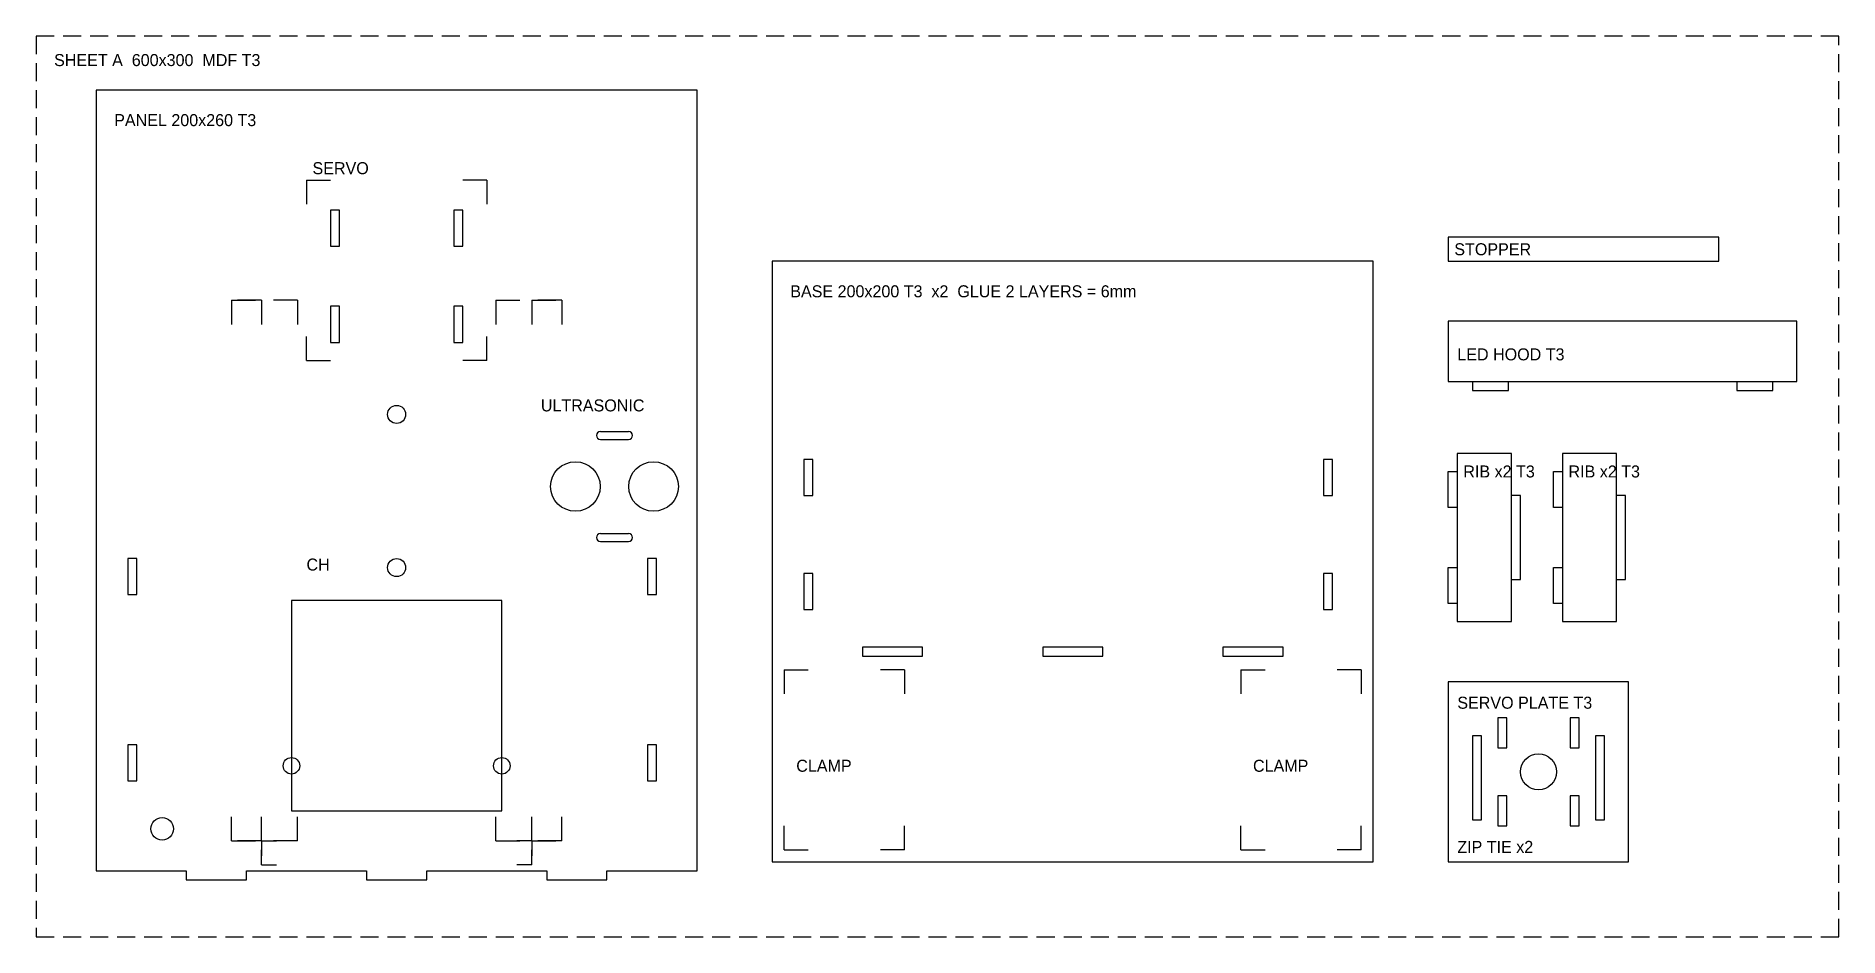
# Model space of a CAD drawing. Header units: millimetres. Extents: x 0 to 600, y 0 to 300.
import ezdxf

# ---------------------------------------------------------------- set-up
doc = ezdxf.new("R2010")
doc.units = ezdxf.units.MM
doc.linetypes.add('DASHED', pattern=[9, 6, -3])
for name, color, linetype in [('CUT', 1, 'CONTINUOUS'), ('ENGRAVE', 5, 'CONTINUOUS'), ('LABEL', 3, 'CONTINUOUS'), ('SHEET', 2, 'DASHED')]:
    doc.layers.add(name, color=color, linetype=linetype)

msp = doc.modelspace()

# ---------------------------------------------------------------- linework, layer by layer
at = {"layer": 'CUT'}
for p, q in [((220, 282), (20, 282)), ((20, 282), (20, 22)), ((220, 22), (220, 282)), ((101, 242), (98, 242)), ((98, 242), (98, 230)), ((101, 230), (101, 242)), ((142, 242), (139, 242)), ((139, 242), (139, 230)), ((142, 230), (142, 242)), ((98, 230), (101, 230)), ((139, 230), (142, 230)), ((560, 233), (470, 233)), ((470, 233), (470, 225)), ((560, 225), (560, 233)), ((445, 225), (245, 225)), ((245, 225), (245, 25)), ((445, 25), (445, 225)), ((470, 225), (560, 225)), ((101, 210), (98, 210)), ((98, 210), (98, 198)), ((101, 198), (101, 210)), ((142, 210), (139, 210)), ((139, 210), (139, 198)), ((142, 198), (142, 210)), ((586, 205), (470, 205)), ((470, 205), (470, 185)), ((586, 185), (586, 205)), ((98, 198), (101, 198)), ((139, 198), (142, 198)), ((470, 185), (586, 185)), ((478, 185), (478, 182)), ((478, 182), (490, 182)), ((490, 182), (490, 185)), ((566, 185), (566, 182)), ((566, 182), (578, 182)), ((578, 182), (578, 185)), ((187.8, 168.3), (197.2, 168.3)), ((187.8, 165.7), (197.2, 165.7)), ((258.5, 159), (255.5, 159)), ((255.5, 159), (255.5, 147)), ((258.5, 147), (258.5, 159)), ((431.5, 159), (428.5, 159)), ((428.5, 159), (428.5, 147)), ((431.5, 147), (431.5, 159)), ((491, 161), (473, 161)), ((473, 161), (473, 105)), ((491, 105), (491, 161)), ((526, 161), (508, 161)), ((508, 161), (508, 105)), ((526, 105), (526, 161)), ((470, 143), (470, 155)), ((470, 155), (473, 155)), ((505, 143), (505, 155)), ((505, 155), (508, 155)), ((255.5, 147), (258.5, 147)), ((428.5, 147), (431.5, 147)), ((494, 147), (491, 147)), ((494, 119), (494, 147)), ((529, 147), (526, 147)), ((529, 119), (529, 147)), ((473, 143), (470, 143)), ((508, 143), (505, 143)), ((187.8, 134.3), (197.2, 134.3)), ((33.5, 126), (30.5, 126)), ((30.5, 126), (30.5, 114)), ((33.5, 114), (33.5, 126)), ((187.8, 131.7), (197.2, 131.7)), ((206.5, 126), (203.5, 126)), ((203.5, 126), (203.5, 114)), ((206.5, 114), (206.5, 126)), ((258.5, 121), (255.5, 121)), ((255.5, 121), (255.5, 109)), ((258.5, 109), (258.5, 121)), ((431.5, 121), (428.5, 121)), ((428.5, 121), (428.5, 109)), ((431.5, 109), (431.5, 121)), ((470, 111), (470, 123)), ((470, 123), (473, 123)), ((505, 111), (505, 123)), ((505, 123), (508, 123)), ((30.5, 114), (33.5, 114)), ((203.5, 114), (206.5, 114)), ((491, 119), (494, 119)), ((526, 119), (529, 119)), ((155, 112), (85, 112)), ((85, 112), (85, 42)), ((155, 42), (155, 112)), ((255.5, 109), (258.5, 109)), ((428.5, 109), (431.5, 109)), ((473, 111), (470, 111)), ((508, 111), (505, 111)), ((473, 105), (491, 105)), ((508, 105), (526, 105)), ((295, 96.5), (275, 96.5)), ((275, 96.5), (275, 93.5)), ((295, 93.5), (295, 96.5)), ((355, 96.5), (335, 96.5)), ((335, 96.5), (335, 93.5)), ((355, 93.5), (355, 96.5)), ((415, 96.5), (395, 96.5)), ((395, 96.5), (395, 93.5)), ((415, 93.5), (415, 96.5)), ((275, 93.5), (295, 93.5)), ((335, 93.5), (355, 93.5)), ((395, 93.5), (415, 93.5)), ((530, 85), (470, 85)), ((470, 85), (470, 25)), ((530, 25), (530, 85)), ((489.5, 73), (486.5, 73)), ((486.5, 73), (486.5, 63)), ((489.5, 63), (489.5, 73)), ((513.5, 73), (510.5, 73)), ((510.5, 73), (510.5, 63)), ((513.5, 63), (513.5, 73)), ((481, 67), (478, 67)), ((478, 67), (478, 39)), ((481, 39), (481, 67)), ((522, 67), (519, 67)), ((519, 67), (519, 39)), ((522, 39), (522, 67)), ((33.5, 64), (30.5, 64)), ((30.5, 64), (30.5, 52)), ((33.5, 52), (33.5, 64)), ((206.5, 64), (203.5, 64)), ((203.5, 64), (203.5, 52)), ((206.5, 52), (206.5, 64)), ((486.5, 63), (489.5, 63)), ((510.5, 63), (513.5, 63)), ((30.5, 52), (33.5, 52)), ((203.5, 52), (206.5, 52)), ((85, 42), (155, 42)), ((489.5, 47), (486.5, 47)), ((486.5, 47), (486.5, 37)), ((489.5, 37), (489.5, 47)), ((513.5, 47), (510.5, 47)), ((510.5, 47), (510.5, 37)), ((513.5, 37), (513.5, 47)), ((478, 39), (481, 39)), ((486.5, 37), (489.5, 37)), ((510.5, 37), (513.5, 37)), ((519, 39), (522, 39)), ((245, 25), (445, 25)), ((470, 25), (530, 25)), ((20, 22), (50, 22)), ((50, 22), (50, 19)), ((50, 19), (70, 19)), ((70, 19), (70, 22)), ((70, 22), (110, 22)), ((110, 22), (110, 19)), ((110, 19), (130, 19)), ((130, 19), (130, 22)), ((130, 22), (170, 22)), ((170, 22), (170, 19)), ((170, 19), (190, 19)), ((190, 19), (190, 22)), ((190, 22), (220, 22))]:
    msp.add_line(p, q, dxfattribs=at)
for centre, radius in [((120, 174), 3), ((179.5, 150), 8.25), ((205.5, 150), 8.25), ((120, 123), 3), ((500, 55), 6), ((85, 57), 2.75), ((155, 57), 2.75), ((42, 36), 3.75)]:
    msp.add_circle(centre, radius, dxfattribs=at)
for centre, start, end in [((187.8, 167), 90, 270), ((197.2, 167), -90, 90), ((187.8, 133), 90, 270), ((197.2, 133), -90, 90)]:
    msp.add_arc(centre, 1.3, start, end, dxfattribs=at)
at = {"layer": 'ENGRAVE'}
for p, q in [((90, 252), (98, 252)), ((90, 252), (90, 244)), ((150, 252), (142, 252)), ((150, 252), (150, 244)), ((65, 212), (73, 212)), ((65, 212), (65, 204)), ((65, 212), (73, 212)), ((65, 212), (65, 204)), ((75, 212), (67, 212)), ((75, 212), (75, 204)), ((87, 212), (79, 212)), ((87, 212), (87, 204)), ((153, 212), (161, 212)), ((153, 212), (153, 204)), ((165, 212), (173, 212)), ((165, 212), (165, 204)), ((175, 212), (167, 212)), ((175, 212), (167, 212)), ((175, 212), (175, 204)), ((175, 212), (175, 204)), ((90, 192), (90, 200)), ((150, 192), (150, 200)), ((90, 192), (98, 192)), ((150, 192), (142, 192)), ((249, 89), (257, 89)), ((249, 89), (249, 81)), ((289, 89), (281, 89)), ((289, 89), (289, 81)), ((401, 89), (409, 89)), ((401, 89), (401, 81)), ((441, 89), (433, 89)), ((441, 89), (441, 81)), ((65, 32), (65, 40)), ((65, 32), (65, 40)), ((75, 32), (75, 40)), ((87, 32), (87, 40)), ((153, 32), (153, 40)), ((165, 32), (165, 40)), ((175, 32), (175, 40)), ((175, 32), (175, 40)), ((249, 29), (249, 37)), ((289, 29), (289, 37)), ((401, 29), (401, 37)), ((441, 29), (441, 37)), ((65, 32), (73, 32)), ((65, 32), (73, 32)), ((75, 32), (67, 32)), ((75, 32), (80, 32)), ((75, 32), (75, 27)), ((87, 32), (79, 32)), ((153, 32), (161, 32)), ((165, 32), (160, 32)), ((165, 32), (173, 32)), ((165, 32), (165, 27)), ((175, 32), (167, 32)), ((175, 32), (167, 32)), ((75, 24), (75, 29)), ((75, 24), (80, 24)), ((165, 24), (160, 24)), ((165, 24), (165, 29)), ((249, 29), (257, 29)), ((289, 29), (281, 29)), ((401, 29), (409, 29)), ((441, 29), (433, 29))]:
    msp.add_line(p, q, dxfattribs=at)
at = {"layer": 'SHEET'}
for p, q in [((600, 300), (0, 300)), ((0, 300), (0, 0)), ((600, 0), (600, 300)), ((0, 0), (600, 0))]:
    msp.add_line(p, q, dxfattribs=at)

# ---------------------------------------------------------------- texts
at = {"layer": 'LABEL'}
for s, p in [('SHEET A  600x300  MDF T3', (6, 290)), ('PANEL 200x260 T3', (26, 270)), ('SERVO', (92, 254)), ('STOPPER', (472, 227)), ('BASE 200x200 T3  x2  GLUE 2 LAYERS = 6mm', (251, 213)), ('LED HOOD T3', (473, 192)), ('ULTRASONIC', (168, 175)), ('RIB x2 T3', (475, 153)), ('RIB x2 T3', (510, 153)), ('CH', (90, 122)), ('SERVO PLATE T3', (473, 76)), ('CLAMP', (253, 55)), ('CLAMP', (405, 55)), ('ZIP TIE x2', (473, 28))]:
    msp.add_text(s, height=4, dxfattribs=at).set_placement(p)

doc.saveas('drawing.dxf')
